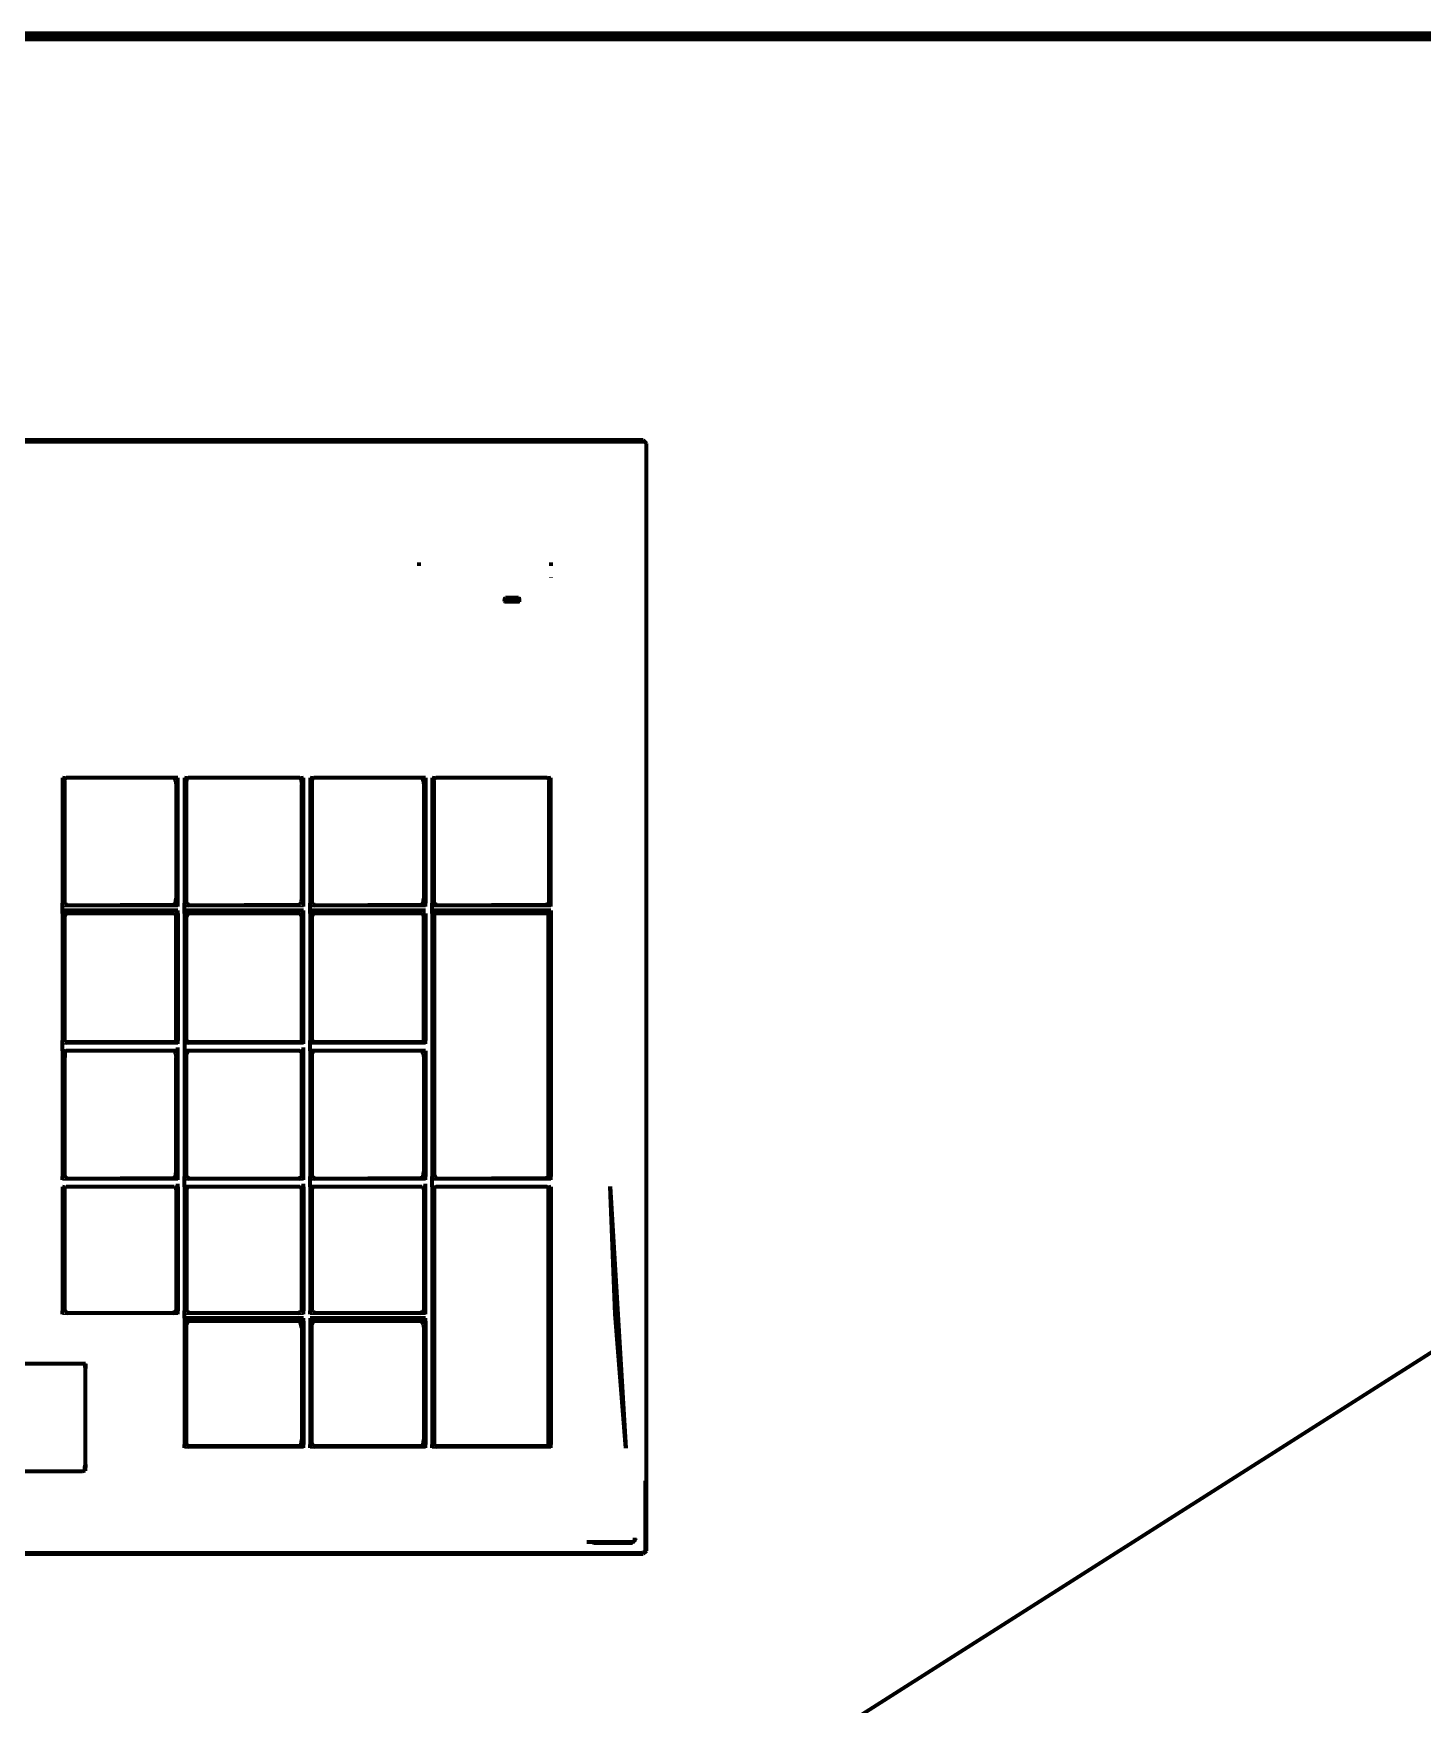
# Model space of a CAD drawing. Header units: millimetres. Extents: x 4307 to 31003, y 2809 to 20009.
# Drawn here: x 12848.1 to 12992.7, y 12615.3 to 12789.3 of the extents above; entities that cross this region are included whole.
import ezdxf

# ---------------------------------------------------------------- set-up
doc = ezdxf.new("R2010")
doc.units = ezdxf.units.MM
doc.layers.add('ProfileEdges', color=7, linetype='Continuous')

msp = doc.modelspace()

# ---------------------------------------------------------------- linework, layer by layer
for p, q in [((12897.09, 12730.2), (12898.63, 12730.2)), ((12897.19, 12730.02), (12897.13, 12730.09)), ((12898.63, 12730.09), (12898.56, 12730.02)), ((12898.69, 12730.2), (12898.63, 12730.2)), ((12851.1, 12698.73), (12851.33, 12698.73)), ((12851.33, 12698.73), (12851.62, 12698.73)), ((12862.58, 12698.73), (12862.86, 12698.73)), ((12862.86, 12698.73), (12863.1, 12698.73)), ((12863.78, 12698.73), (12864, 12698.73)), ((12864, 12698.73), (12864.3, 12698.73)), ((12875.66, 12698.73), (12875.89, 12698.73)), ((12875.89, 12698.73), (12876.17, 12698.73)), ((12876.85, 12698.73), (12877.07, 12698.73)), ((12877.07, 12698.73), (12877.37, 12698.73)), ((12888.36, 12698.73), (12888.63, 12698.73)), ((12888.63, 12698.73), (12888.87, 12698.73)), ((12889.56, 12698.73), (12889.78, 12698.73)), ((12889.78, 12698.73), (12889.83, 12698.73)), ((12889.99, 12698.73), (12890.07, 12698.73)), ((12901.4, 12698.73), (12901.7, 12698.73)), ((12901.7, 12698.73), (12901.92, 12698.73)), ((12851.1, 12698.39), (12863.1, 12698.39)), ((12863.78, 12698.39), (12876.17, 12698.39)), ((12876.85, 12698.39), (12888.87, 12698.39)), ((12889.56, 12698.39), (12901.92, 12698.39)), ((12851.1, 12684.44), (12851.33, 12684.44)), ((12851.1, 12684.1), (12863.1, 12684.1)), ((12851.33, 12684.44), (12862.88, 12684.44)), ((12862.88, 12684.44), (12863.1, 12684.44)), ((12863.78, 12684.44), (12864, 12684.44)), ((12863.78, 12684.1), (12876.17, 12684.1)), ((12864, 12684.44), (12875.95, 12684.44)), ((12875.95, 12684.44), (12876.17, 12684.44)), ((12876.85, 12684.44), (12877.07, 12684.44)), ((12876.85, 12684.1), (12888.87, 12684.1)), ((12877.07, 12684.44), (12888.65, 12684.44)), ((12888.65, 12684.44), (12888.87, 12684.44)), ((12851.1, 12670.27), (12851.33, 12670.27)), ((12851.1, 12669.93), (12863.1, 12669.93)), ((12851.33, 12670.27), (12851.62, 12670.27)), ((12862.58, 12670.27), (12862.86, 12670.27)), ((12862.86, 12670.27), (12863.1, 12670.27)), ((12863.78, 12670.27), (12864, 12670.27)), ((12863.78, 12669.93), (12876.17, 12669.93)), ((12864, 12670.27), (12864.3, 12670.27)), ((12875.66, 12670.27), (12875.95, 12670.27)), ((12875.95, 12670.27), (12876.17, 12670.27)), ((12876.85, 12670.27), (12877.07, 12670.27)), ((12876.85, 12669.93), (12888.87, 12669.93)), ((12877.07, 12670.27), (12877.37, 12670.27)), ((12888.36, 12670.27), (12888.63, 12670.27)), ((12888.63, 12670.27), (12888.87, 12670.27)), ((12889.56, 12670.27), (12889.83, 12670.27)), ((12889.56, 12669.93), (12901.92, 12669.93)), ((12889.99, 12670.27), (12890.07, 12670.27)), ((12901.4, 12670.27), (12901.66, 12670.27)), ((12901.66, 12670.27), (12901.92, 12670.27)), ((12851.1, 12656.27), (12851.33, 12656.27)), ((12851.1, 12655.94), (12863.1, 12655.94)), ((12851.33, 12656.27), (12851.62, 12656.27)), ((12862.58, 12656.27), (12862.88, 12656.27)), ((12862.88, 12656.27), (12863.1, 12656.27)), ((12863.78, 12656.27), (12864.03, 12656.27)), ((12863.78, 12655.94), (12876.17, 12655.94)), ((12864.03, 12656.27), (12864.3, 12656.27)), ((12875.66, 12656.27), (12875.95, 12656.27)), ((12875.95, 12656.27), (12876.17, 12656.27)), ((12876.85, 12656.27), (12877.1, 12656.27)), ((12876.85, 12655.94), (12888.87, 12655.94)), ((12877.1, 12656.27), (12877.37, 12656.27)), ((12888.36, 12656.27), (12888.65, 12656.27)), ((12888.65, 12656.27), (12888.87, 12656.27)), ((12863.78, 12642.35), (12864, 12642.35)), ((12863.78, 12642.02), (12876.17, 12642.02)), ((12864, 12642.35), (12875.93, 12642.35)), ((12875.93, 12642.35), (12876.17, 12642.35)), ((12876.85, 12642.35), (12877.07, 12642.35)), ((12876.85, 12642.02), (12888.87, 12642.02)), ((12877.07, 12642.35), (12888.63, 12642.35)), ((12888.63, 12642.35), (12888.87, 12642.35)), ((12889.56, 12642.35), (12889.81, 12642.35)), ((12889.56, 12642.02), (12901.92, 12642.02)), ((12889.81, 12642.35), (12901.66, 12642.35)), ((12901.66, 12642.35), (12901.92, 12642.35)), ((12853.15, 12639.64), (12853.41, 12639.64)), ((12853.41, 12639.97), (12853.49, 12639.97)), ((12853.41, 12639.64), (12853.49, 12639.64)), ((12911.74, 12631.46), (12911.74, 12639.77)), ((12911.63, 12631.31), (12911.63, 12638.59)), ((12910.81, 12632.49), (12910.81, 12632.45)), ((12910.46, 12632.07), (12910.76, 12632.46)), ((12910.76, 12632.46), (12910.81, 12632.45)), ((12910.79, 12632.26), (12910.81, 12632.45)), ((12911.63, 12631.31), (12911.47, 12631.15)), ((12911.74, 12631.46), (12911.63, 12631.31))]:
    msp.add_line(p, q)
at = {"layer": 'ProfileEdges', "lineweight": 211}
for p, q in [((13066.73, 12789.29), (12599.97, 12789.27)), ((13085.09, 12788.66), (12600.04, 12788.66)), ((12618.41, 12789.05), (13066.71, 12789.05)), ((12612.47, 12746.77), (12911.67, 12746.79)), ((12911.52, 12746.95), (12612.64, 12746.95)), ((12911.67, 12746.79), (12911.52, 12746.95)), ((12911.67, 12746.79), (12911.87, 12746.6)), ((12911.87, 12631.3), (12911.87, 12746.6)), ((12888.21, 12733.86), (12888.21, 12734.2)), ((12901.92, 12734.19), (12901.92, 12733.86)), ((12901.92, 12732.69), (12901.92, 12732.64)), ((12897.09, 12730.2), (12897.08, 12730.14)), ((12897.08, 12730.14), (12897.13, 12730.09)), ((12897.08, 12730.14), (12898.63, 12730.14)), ((12897.09, 12730.2), (12897.13, 12730.41)), ((12897.13, 12730.57), (12897.13, 12730.44)), ((12897.13, 12730.44), (12897.19, 12730.52)), ((12897.13, 12730.41), (12897.13, 12730.44)), ((12898.56, 12730.52), (12897.19, 12730.52)), ((12898.63, 12730.44), (12898.56, 12730.52)), ((12898.63, 12730.44), (12898.63, 12730.6)), ((12898.63, 12730.44), (12898.63, 12730.2)), ((12898.63, 12730.2), (12898.63, 12730.14)), ((12898.63, 12730.14), (12898.63, 12730.09)), ((12898.69, 12730.14), (12898.63, 12730.14)), ((12851.36, 12711.73), (12851.1, 12711.77)), ((12851.1, 12711.77), (12851.1, 12698.73)), ((12851.3, 12711.47), (12851.36, 12711.73)), ((12851.3, 12711.47), (12851.3, 12698.84)), ((12851.36, 12711.73), (12851.48, 12711.77)), ((12861.22, 12711.77), (12851.48, 12711.77)), ((12862.58, 12711.77), (12861.22, 12711.77)), ((12862.8, 12711.71), (12862.58, 12711.77)), ((12863.1, 12711.77), (12862.58, 12711.77)), ((12862.84, 12711.48), (12862.8, 12711.71)), ((12862.84, 12711.48), (12862.91, 12711.09)), ((12862.91, 12711.09), (12862.91, 12699.22)), ((12863.1, 12698.73), (12863.1, 12711.77)), ((12864.04, 12711.73), (12863.78, 12711.77)), ((12863.78, 12711.77), (12863.78, 12698.73)), ((12864.04, 12711.73), (12863.98, 12711.47)), ((12863.98, 12698.84), (12863.98, 12711.47)), ((12864.04, 12711.73), (12864.16, 12711.77)), ((12875.79, 12711.77), (12864.16, 12711.77)), ((12875.79, 12711.77), (12875.91, 12711.73)), ((12876.17, 12711.77), (12875.91, 12711.73)), ((12875.91, 12711.73), (12875.98, 12711.09)), ((12875.98, 12699.22), (12875.98, 12711.09)), ((12876.17, 12698.73), (12876.17, 12711.77)), ((12876.85, 12711.77), (12876.85, 12698.73)), ((12877.11, 12711.73), (12876.85, 12711.77)), ((12877.11, 12711.73), (12877.05, 12711.47)), ((12877.05, 12711.47), (12877.05, 12698.84)), ((12877.11, 12711.73), (12877.23, 12711.77)), ((12886.99, 12711.77), (12877.23, 12711.77)), ((12888.36, 12711.77), (12886.99, 12711.77)), ((12888.57, 12711.71), (12888.36, 12711.77)), ((12888.87, 12711.77), (12888.36, 12711.77)), ((12888.57, 12711.71), (12888.62, 12711.48)), ((12888.62, 12711.48), (12888.68, 12711.09)), ((12888.68, 12711.09), (12888.68, 12699.22)), ((12888.87, 12711.77), (12888.87, 12698.73)), ((12889.81, 12711.73), (12889.56, 12711.77)), ((12889.56, 12711.77), (12889.56, 12698.73)), ((12889.75, 12711.47), (12889.81, 12711.73)), ((12889.75, 12711.47), (12889.75, 12698.84)), ((12889.81, 12711.73), (12889.93, 12711.77)), ((12901.54, 12711.77), (12889.93, 12711.77)), ((12901.54, 12711.77), (12901.66, 12711.73)), ((12901.92, 12711.77), (12901.66, 12711.73)), ((12901.66, 12711.73), (12901.73, 12711.47)), ((12901.73, 12698.84), (12901.73, 12711.47)), ((12901.92, 12698.73), (12901.92, 12711.77)), ((12851.1, 12698.39), (12851.1, 12698.73)), ((12851.33, 12698.73), (12851.3, 12698.84)), ((12851.36, 12698.58), (12851.33, 12698.73)), ((12862.84, 12698.58), (12862.86, 12698.73)), ((12862.86, 12698.73), (12862.91, 12699.22)), ((12863.1, 12698.39), (12863.1, 12698.73)), ((12863.78, 12698.39), (12863.78, 12698.73)), ((12863.98, 12698.84), (12864, 12698.73)), ((12864, 12698.73), (12864.04, 12698.58)), ((12875.89, 12698.73), (12875.87, 12698.6)), ((12875.91, 12698.83), (12875.89, 12698.73)), ((12875.98, 12699.22), (12875.91, 12698.83)), ((12876.17, 12698.39), (12876.17, 12698.73)), ((12876.85, 12698.39), (12876.85, 12698.73)), ((12877.07, 12698.73), (12877.05, 12698.84)), ((12877.11, 12698.58), (12877.07, 12698.73)), ((12888.62, 12698.58), (12888.63, 12698.73)), ((12888.63, 12698.73), (12888.68, 12699.22)), ((12888.87, 12698.39), (12888.87, 12698.73)), ((12889.56, 12698.39), (12889.56, 12698.73)), ((12889.75, 12698.84), (12889.78, 12698.73)), ((12889.78, 12698.73), (12889.81, 12698.58)), ((12901.66, 12698.58), (12901.7, 12698.73)), ((12901.7, 12698.73), (12901.73, 12698.84)), ((12901.92, 12698.39), (12901.92, 12698.73)), ((12851.1, 12697.98), (12851.1, 12698.39)), ((12863.1, 12697.98), (12851.1, 12697.98)), ((12851.1, 12697.64), (12851.1, 12697.98)), ((12851.1, 12697.64), (12851.1, 12684.44)), ((12851.52, 12697.64), (12851.1, 12697.64)), ((12851.4, 12697.58), (12851.3, 12697.34)), ((12851.3, 12697.34), (12851.3, 12684.55)), ((12851.62, 12698.49), (12851.36, 12698.58)), ((12851.52, 12697.64), (12851.4, 12697.58)), ((12851.62, 12697.69), (12851.52, 12697.64)), ((12862.72, 12697.64), (12851.52, 12697.64)), ((12862.58, 12698.55), (12851.62, 12698.49)), ((12862.58, 12697.69), (12851.62, 12697.69)), ((12862.58, 12698.55), (12862.84, 12698.58)), ((12862.58, 12697.69), (12862.72, 12697.64)), ((12862.72, 12697.64), (12862.84, 12697.6)), ((12863.1, 12697.64), (12862.84, 12697.6)), ((12862.84, 12697.6), (12862.91, 12697.34)), ((12862.91, 12684.55), (12862.91, 12697.34)), ((12863.1, 12697.64), (12863.1, 12697.98)), ((12863.1, 12697.64), (12863.1, 12684.44)), ((12863.78, 12697.98), (12863.78, 12698.39)), ((12876.17, 12697.98), (12863.78, 12697.98)), ((12863.78, 12697.64), (12863.78, 12697.98)), ((12864.2, 12697.64), (12863.78, 12697.64)), ((12863.78, 12697.64), (12863.78, 12684.44)), ((12864.08, 12697.58), (12863.98, 12697.34)), ((12863.98, 12684.55), (12863.98, 12697.34)), ((12864.04, 12698.58), (12864.3, 12698.49)), ((12864.2, 12697.64), (12864.08, 12697.58)), ((12864.3, 12697.69), (12864.2, 12697.64)), ((12875.79, 12697.64), (12864.2, 12697.64)), ((12875.66, 12698.55), (12864.3, 12698.49)), ((12875.66, 12697.69), (12864.3, 12697.69)), ((12875.87, 12698.6), (12875.66, 12698.55)), ((12875.66, 12697.69), (12875.79, 12697.64)), ((12875.79, 12697.64), (12875.91, 12697.6)), ((12876.17, 12697.64), (12875.91, 12697.6)), ((12875.98, 12697.34), (12875.91, 12697.6)), ((12875.98, 12684.55), (12875.98, 12697.34)), ((12876.17, 12697.64), (12876.17, 12697.98)), ((12876.17, 12684.44), (12876.17, 12697.64)), ((12876.85, 12697.98), (12876.85, 12698.39)), ((12888.87, 12697.98), (12876.85, 12697.98)), ((12876.85, 12697.64), (12876.85, 12697.98)), ((12876.85, 12697.64), (12876.85, 12684.44)), ((12877.27, 12697.64), (12876.85, 12697.64)), ((12877.15, 12697.58), (12877.05, 12697.34)), ((12877.05, 12697.34), (12877.05, 12684.55)), ((12877.11, 12698.58), (12877.37, 12698.49)), ((12877.27, 12697.64), (12877.15, 12697.58)), ((12877.37, 12697.69), (12877.27, 12697.64)), ((12888.5, 12697.64), (12877.27, 12697.64)), ((12888.36, 12698.55), (12877.37, 12698.49)), ((12888.36, 12697.69), (12877.37, 12697.69)), ((12888.36, 12698.55), (12888.62, 12698.58)), ((12888.36, 12697.69), (12888.5, 12697.64)), ((12888.5, 12697.64), (12888.62, 12697.6)), ((12888.87, 12697.64), (12888.62, 12697.6)), ((12888.68, 12697.34), (12888.62, 12697.6)), ((12888.68, 12684.55), (12888.68, 12697.34)), ((12888.87, 12697.64), (12888.87, 12684.44)), ((12889.56, 12697.98), (12889.56, 12698.39)), ((12901.92, 12697.98), (12889.56, 12697.98)), ((12889.56, 12697.64), (12889.56, 12697.98)), ((12889.81, 12697.6), (12889.56, 12697.64)), ((12889.56, 12697.64), (12889.56, 12670.27)), ((12890.07, 12698.49), (12889.81, 12698.58)), ((12889.93, 12697.64), (12889.81, 12697.6)), ((12889.81, 12670.37), (12889.81, 12697.6)), ((12890.07, 12697.69), (12889.93, 12697.64)), ((12901.54, 12697.64), (12889.93, 12697.64)), ((12901.4, 12698.55), (12890.07, 12698.49)), ((12901.4, 12697.69), (12890.07, 12697.69)), ((12901.66, 12698.58), (12901.4, 12698.55)), ((12901.54, 12697.64), (12901.4, 12697.69)), ((12901.66, 12697.6), (12901.54, 12697.64)), ((12901.92, 12697.64), (12901.66, 12697.6)), ((12901.66, 12670.27), (12901.66, 12697.6)), ((12901.92, 12697.98), (12901.92, 12697.64)), ((12901.92, 12697.64), (12901.92, 12670.27)), ((12851.1, 12684.1), (12851.1, 12684.44)), ((12851.1, 12683.35), (12851.1, 12684.1)), ((12851.1, 12683.35), (12851.1, 12670.27)), ((12851.36, 12683.31), (12851.1, 12683.35)), ((12851.33, 12684.44), (12851.3, 12684.55)), ((12851.3, 12683.05), (12851.36, 12683.31)), ((12851.3, 12683.05), (12851.3, 12670.38)), ((12851.36, 12684.29), (12851.33, 12684.44)), ((12851.36, 12684.29), (12851.62, 12684.2)), ((12851.48, 12683.35), (12851.36, 12683.31)), ((12851.36, 12682.66), (12851.36, 12683.31)), ((12861.22, 12683.35), (12851.48, 12683.35)), ((12862.58, 12684.25), (12851.62, 12684.2)), ((12862.58, 12683.34), (12861.22, 12683.35)), ((12862.84, 12684.29), (12862.58, 12684.25)), ((12863.1, 12683.35), (12862.58, 12683.34)), ((12862.8, 12683.29), (12862.58, 12683.34)), ((12862.84, 12683.06), (12862.8, 12683.29)), ((12862.88, 12684.44), (12862.84, 12684.29)), ((12862.84, 12683.06), (12862.91, 12682.67)), ((12862.91, 12684.55), (12862.88, 12684.44)), ((12863.1, 12684.1), (12863.1, 12684.44)), ((12863.1, 12683.35), (12863.1, 12683.69)), ((12863.1, 12670.27), (12863.1, 12683.35)), ((12863.78, 12684.44), (12863.78, 12684.1)), ((12863.78, 12684.1), (12863.78, 12683.35)), ((12863.78, 12683.35), (12863.78, 12670.27)), ((12864.2, 12683.35), (12863.78, 12683.35)), ((12863.98, 12684.55), (12864, 12684.44)), ((12864.08, 12683.29), (12863.98, 12683.05)), ((12863.98, 12670.38), (12863.98, 12683.05)), ((12864, 12684.44), (12864.04, 12684.29)), ((12864.04, 12684.29), (12864.3, 12684.2)), ((12864.2, 12683.35), (12864.08, 12683.29)), ((12875.79, 12683.35), (12864.2, 12683.35)), ((12875.66, 12684.2), (12864.3, 12684.2)), ((12875.91, 12684.29), (12875.66, 12684.2)), ((12875.79, 12683.35), (12875.91, 12683.31)), ((12875.95, 12684.44), (12875.91, 12684.29)), ((12876.17, 12683.35), (12875.91, 12683.31)), ((12875.91, 12683.31), (12875.98, 12683.05)), ((12875.98, 12684.55), (12875.95, 12684.44)), ((12875.98, 12670.38), (12875.98, 12683.05)), ((12876.17, 12684.1), (12876.17, 12684.44)), ((12876.17, 12683.35), (12876.17, 12683.69)), ((12876.17, 12670.27), (12876.17, 12683.35)), ((12876.85, 12684.1), (12876.85, 12684.44)), ((12876.85, 12683.35), (12876.85, 12684.1)), ((12876.85, 12683.35), (12876.85, 12670.27)), ((12877.27, 12683.35), (12876.85, 12683.35)), ((12877.05, 12684.55), (12877.07, 12684.44)), ((12877.15, 12683.29), (12877.05, 12683.05)), ((12877.05, 12683.05), (12877.05, 12670.38)), ((12877.07, 12684.44), (12877.11, 12684.29)), ((12877.37, 12684.2), (12877.11, 12684.29)), ((12877.27, 12683.35), (12877.15, 12683.29)), ((12886.99, 12683.35), (12877.27, 12683.35)), ((12888.36, 12684.25), (12877.37, 12684.2)), ((12888.36, 12683.34), (12886.99, 12683.35)), ((12888.62, 12684.29), (12888.36, 12684.25)), ((12888.87, 12683.35), (12888.36, 12683.34)), ((12888.57, 12683.29), (12888.36, 12683.34)), ((12888.62, 12683.06), (12888.57, 12683.29)), ((12888.65, 12684.44), (12888.62, 12684.29)), ((12888.62, 12683.06), (12888.68, 12682.67)), ((12888.68, 12684.55), (12888.65, 12684.44)), ((12888.87, 12684.1), (12888.87, 12684.44)), ((12888.87, 12683.35), (12888.87, 12670.27)), ((12862.91, 12670.76), (12862.91, 12682.67)), ((12888.68, 12682.67), (12888.68, 12670.76)), ((12851.1, 12669.93), (12851.1, 12670.27)), ((12851.1, 12669.18), (12851.1, 12656.27)), ((12851.36, 12669.14), (12851.1, 12669.18)), ((12851.3, 12670.38), (12851.33, 12670.27)), ((12851.3, 12668.88), (12851.36, 12669.14)), ((12851.33, 12670.27), (12851.36, 12670.12)), ((12851.62, 12670.03), (12851.36, 12670.12)), ((12851.36, 12669.14), (12851.48, 12669.18)), ((12862.72, 12669.18), (12851.48, 12669.18)), ((12862.58, 12670.08), (12851.62, 12670.03)), ((12862.58, 12670.08), (12862.84, 12670.12)), ((12862.72, 12669.18), (12862.84, 12669.14)), ((12862.84, 12670.12), (12862.86, 12670.27)), ((12863.1, 12669.18), (12862.84, 12669.14)), ((12862.84, 12669.14), (12862.91, 12668.88)), ((12862.86, 12670.27), (12862.91, 12670.76)), ((12863.1, 12669.93), (12863.1, 12670.27)), ((12863.1, 12669.18), (12863.1, 12669.52)), ((12863.1, 12669.18), (12863.1, 12656.27)), ((12863.78, 12669.93), (12863.78, 12670.27)), ((12863.78, 12669.18), (12863.78, 12669.93)), ((12863.78, 12669.18), (12863.78, 12656.27)), ((12864.2, 12669.18), (12863.78, 12669.18)), ((12863.98, 12670.38), (12864, 12670.27)), ((12863.98, 12668.88), (12864.08, 12669.12)), ((12864, 12670.27), (12864.04, 12670.12)), ((12864.04, 12670.12), (12864.3, 12670.03)), ((12864.2, 12669.18), (12864.08, 12669.12)), ((12875.79, 12669.18), (12864.2, 12669.18)), ((12875.66, 12670.03), (12864.3, 12670.03)), ((12875.66, 12670.03), (12875.91, 12670.12)), ((12875.91, 12669.14), (12875.79, 12669.18)), ((12875.95, 12670.27), (12875.91, 12670.12)), ((12876.17, 12669.18), (12875.91, 12669.14)), ((12875.91, 12669.14), (12875.98, 12668.88)), ((12875.98, 12670.38), (12875.95, 12670.27)), ((12876.17, 12669.93), (12876.17, 12670.27)), ((12876.17, 12669.18), (12876.17, 12669.52)), ((12876.17, 12669.18), (12876.17, 12656.27)), ((12876.85, 12669.93), (12876.85, 12670.27)), ((12876.85, 12669.18), (12876.85, 12669.93)), ((12876.85, 12669.18), (12876.85, 12656.27)), ((12877.27, 12669.18), (12876.85, 12669.18)), ((12877.05, 12670.38), (12877.07, 12670.27)), ((12877.05, 12668.88), (12877.15, 12669.12)), ((12877.07, 12670.27), (12877.11, 12670.12)), ((12877.11, 12670.12), (12877.37, 12670.03)), ((12877.27, 12669.18), (12877.15, 12669.12)), ((12888.5, 12669.18), (12877.27, 12669.18)), ((12888.36, 12670.08), (12877.37, 12670.03)), ((12888.62, 12670.12), (12888.36, 12670.08)), ((12888.5, 12669.18), (12888.62, 12669.14)), ((12888.62, 12670.12), (12888.63, 12670.27)), ((12888.87, 12669.18), (12888.62, 12669.14)), ((12888.62, 12669.14), (12888.68, 12668.88)), ((12888.63, 12670.27), (12888.68, 12670.76)), ((12888.87, 12669.93), (12888.87, 12670.27)), ((12888.87, 12669.18), (12888.87, 12669.52)), ((12888.87, 12656.27), (12888.87, 12669.18)), ((12889.56, 12669.93), (12889.56, 12670.27)), ((12889.56, 12669.18), (12889.56, 12669.93)), ((12889.56, 12669.18), (12889.56, 12642.35)), ((12889.81, 12669.14), (12889.56, 12669.18)), ((12889.81, 12670.37), (12889.83, 12670.27)), ((12889.83, 12670.27), (12889.81, 12670.12)), ((12890.07, 12670.03), (12889.81, 12670.12)), ((12889.93, 12669.18), (12889.81, 12669.14)), ((12889.81, 12642.35), (12889.81, 12669.14)), ((12901.54, 12669.18), (12889.93, 12669.18)), ((12901.4, 12670.08), (12890.07, 12670.03)), ((12901.66, 12670.12), (12901.4, 12670.08)), ((12901.66, 12669.14), (12901.54, 12669.18)), ((12901.66, 12670.12), (12901.66, 12670.27)), ((12901.92, 12669.18), (12901.66, 12669.14)), ((12901.66, 12642.35), (12901.66, 12669.14)), ((12901.92, 12669.93), (12901.92, 12670.27)), ((12901.92, 12669.18), (12901.92, 12642.35)), ((12908.6, 12655.94), (12908.11, 12669.24)), ((12908.11, 12669.24), (12909.73, 12641.97)), ((12851.3, 12668.88), (12851.3, 12656.39)), ((12862.91, 12668.88), (12862.91, 12656.39)), ((12863.98, 12668.88), (12863.98, 12656.39)), ((12875.98, 12656.39), (12875.98, 12668.88)), ((12877.05, 12668.88), (12877.05, 12656.39)), ((12888.68, 12668.88), (12888.68, 12656.39)), ((12851.1, 12655.94), (12851.1, 12656.27)), ((12851.3, 12656.39), (12851.33, 12656.27)), ((12851.33, 12656.27), (12851.36, 12656.12)), ((12851.36, 12656.12), (12851.62, 12656.03)), ((12862.58, 12656.03), (12851.62, 12656.03)), ((12862.58, 12656.03), (12862.84, 12656.12)), ((12862.88, 12656.27), (12862.84, 12656.12)), ((12862.91, 12656.39), (12862.88, 12656.27)), ((12863.1, 12655.94), (12863.1, 12656.27)), ((12863.78, 12655.94), (12863.78, 12656.27)), ((12863.78, 12655.52), (12863.78, 12655.94)), ((12876.17, 12655.52), (12863.78, 12655.52)), ((12863.78, 12655.52), (12863.78, 12655.19)), ((12863.78, 12655.19), (12863.78, 12642.35)), ((12864.2, 12655.19), (12863.78, 12655.19)), ((12864.03, 12656.27), (12863.98, 12656.39)), ((12864.08, 12655.13), (12863.98, 12654.88)), ((12864.08, 12656.14), (12864.03, 12656.27)), ((12864.3, 12656.03), (12864.08, 12656.14)), ((12864.2, 12655.19), (12864.08, 12655.13)), ((12864.3, 12655.23), (12864.2, 12655.19)), ((12874.24, 12655.19), (12864.2, 12655.19)), ((12875.66, 12656.03), (12864.3, 12656.03)), ((12874.24, 12655.19), (12864.3, 12655.23)), ((12875.66, 12655.18), (12874.24, 12655.19)), ((12875.66, 12656.03), (12875.91, 12656.12)), ((12876.17, 12655.19), (12875.66, 12655.18)), ((12875.87, 12655.13), (12875.66, 12655.18)), ((12875.91, 12654.9), (12875.87, 12655.13)), ((12875.95, 12656.27), (12875.91, 12656.12)), ((12875.98, 12656.39), (12875.95, 12656.27)), ((12876.17, 12655.94), (12876.17, 12656.27)), ((12876.17, 12655.19), (12876.17, 12655.52)), ((12876.17, 12655.19), (12876.17, 12642.35)), ((12876.85, 12655.94), (12876.85, 12656.27)), ((12888.87, 12655.52), (12876.85, 12655.52)), ((12876.85, 12655.52), (12876.85, 12655.19)), ((12876.85, 12655.19), (12876.85, 12642.35)), ((12877.27, 12655.19), (12876.85, 12655.19)), ((12877.1, 12656.27), (12877.05, 12656.39)), ((12877.15, 12655.13), (12877.05, 12654.88)), ((12877.15, 12656.14), (12877.1, 12656.27)), ((12877.37, 12656.03), (12877.15, 12656.14)), ((12877.27, 12655.19), (12877.15, 12655.13)), ((12877.37, 12655.23), (12877.27, 12655.19)), ((12886.99, 12655.19), (12877.27, 12655.19)), ((12888.36, 12656.03), (12877.37, 12656.03)), ((12886.99, 12655.19), (12877.37, 12655.23)), ((12888.36, 12655.18), (12886.99, 12655.19)), ((12888.36, 12656.03), (12888.62, 12656.12)), ((12888.87, 12655.19), (12888.36, 12655.18)), ((12888.57, 12655.13), (12888.36, 12655.18)), ((12888.62, 12654.9), (12888.57, 12655.13)), ((12888.65, 12656.27), (12888.62, 12656.12)), ((12888.68, 12656.39), (12888.65, 12656.27)), ((12888.87, 12655.94), (12888.87, 12656.27)), ((12888.87, 12655.19), (12888.87, 12655.52)), ((12888.87, 12655.19), (12888.87, 12642.35)), ((12909.73, 12641.97), (12908.6, 12655.94)), ((12863.98, 12642.47), (12863.98, 12654.88)), ((12875.98, 12654.51), (12875.91, 12654.9)), ((12875.98, 12654.51), (12875.98, 12642.84)), ((12877.05, 12642.47), (12877.05, 12654.88)), ((12888.62, 12654.9), (12888.68, 12654.51)), ((12888.68, 12654.51), (12888.68, 12642.84)), ((12928.26, 12610.44), (12993.81, 12652.11)), ((12853.39, 12650.78), (12841.81, 12650.78)), ((12853.39, 12650.78), (12853.41, 12650.68)), ((12853.49, 12650.78), (12853.39, 12650.78)), ((12853.47, 12650.29), (12853.41, 12650.68)), ((12853.49, 12650.78), (12853.47, 12650.29)), ((12853.47, 12640.28), (12853.47, 12650.29)), ((12863.78, 12642.02), (12863.78, 12642.35)), ((12863.98, 12642.47), (12864, 12642.35)), ((12864, 12642.35), (12864.04, 12642.21)), ((12864.04, 12642.21), (12864.3, 12642.11)), ((12875.66, 12642.11), (12864.3, 12642.11)), ((12875.91, 12642.21), (12875.66, 12642.11)), ((12875.91, 12642.21), (12875.93, 12642.35)), ((12875.93, 12642.35), (12875.98, 12642.84)), ((12876.17, 12642.02), (12876.17, 12642.35)), ((12876.85, 12642.02), (12876.85, 12642.35)), ((12877.05, 12642.47), (12877.07, 12642.35)), ((12877.07, 12642.35), (12877.11, 12642.21)), ((12877.11, 12642.21), (12877.37, 12642.11)), ((12888.36, 12642.11), (12877.37, 12642.11)), ((12888.62, 12642.21), (12888.36, 12642.11)), ((12888.62, 12642.21), (12888.63, 12642.35)), ((12888.63, 12642.35), (12888.68, 12642.84)), ((12888.87, 12642.02), (12888.87, 12642.35)), ((12889.56, 12642.02), (12889.56, 12642.35)), ((12889.81, 12642.35), (12889.81, 12642.21)), ((12889.81, 12642.21), (12890.07, 12642.11)), ((12901.4, 12642.17), (12890.07, 12642.11)), ((12901.66, 12642.21), (12901.4, 12642.17)), ((12901.66, 12642.21), (12901.66, 12642.35)), ((12901.92, 12642.02), (12901.92, 12642.35)), ((12853.15, 12639.55), (12842.1, 12639.55)), ((12853.41, 12639.64), (12853.15, 12639.55)), ((12853.41, 12639.97), (12853.47, 12640.28)), ((12853.41, 12639.64), (12853.41, 12639.97)), ((12853.47, 12640.28), (12853.49, 12639.97)), ((12853.49, 12639.64), (12853.49, 12639.97)), ((12910.66, 12632.42), (12910.66, 12632.66)), ((12910.76, 12632.46), (12910.76, 12632.55)), ((12612.64, 12630.97), (12911.52, 12630.97)), ((12612.76, 12631.08), (12911.4, 12631.08)), ((12905.67, 12632.23), (12910.48, 12632.23)), ((12906.47, 12632.08), (12906.28, 12632.12)), ((12910.42, 12632.12), (12906.47, 12632.08)), ((12910.42, 12632.08), (12906.47, 12632.08)), ((12910.48, 12632.23), (12910.42, 12632.12)), ((12910.42, 12632.12), (12910.42, 12632.08)), ((12910.48, 12632.23), (12910.66, 12632.42)), ((12910.76, 12632.46), (12910.66, 12632.42)), ((12911.4, 12631.08), (12911.47, 12631.15)), ((12911.65, 12631.11), (12911.47, 12631.15)), ((12911.52, 12630.97), (12911.65, 12631.11)), ((12911.65, 12631.11), (12911.69, 12631.11)), ((12911.87, 12631.3), (12911.69, 12631.11))]:
    msp.add_line(p, q, dxfattribs=at)

doc.saveas('drawing.dxf')
